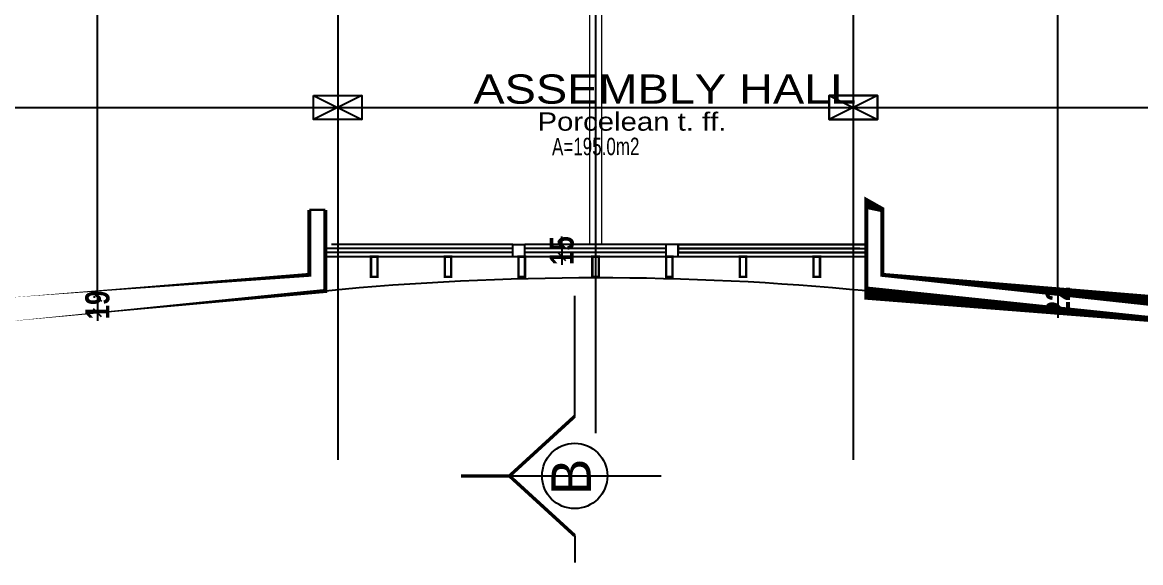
# Model space of a CAD drawing. Extents: x 285329 to 658348, y -83126 to -16980.
# Drawn here: x 350250 to 351639, y -42823 to -42152 of the extents above; entities that cross this region are included whole.
import ezdxf

# ---------------------------------------------------------------- set-up
doc = ezdxf.new("R2010")
doc.units = 0
doc.layers.get('0').update_dxf_attribs({"linetype": 'CONTINUOUS'})
doc.layers.get('DEFPOINTS').update_dxf_attribs({"color": 9, "linetype": 'CONTINUOUS'})
for name, color, linetype, lineweight in [('A-text finishing', 6, 'CONTINUOUS', 13), ('A-text function', 30, 'CONTINUOUS', 20), ('VIS', 8, 'CONTINUOUS', 18)]:
    doc.layers.add(name, color=color, linetype=linetype, lineweight=lineweight)
for name, color, linetype in [('AXIS', 1, 'CONTINUOUS'), ('COLUMN', 5, 'CONTINUOUS'), ('DIM', 3, 'CONTINUOUS'), ('FURNITURE', 4, 'CONTINUOUS'), ('TEXT', 3, 'CONTINUOUS'), ('WALL', 7, 'CONTINUOUS'), ('WALL1', 2, 'CONTINUOUS')]:
    doc.layers.add(name, color=color, linetype=linetype)
doc.styles.add('ARIAL', font='BOD_CB.TTF', dxfattribs={"width": 1.199999999999999})
doc.styles.add('CITYBLUEPRINT', font='cityb___.ttf', dxfattribs={"width": 0.8})
doc.styles.get("Standard").update_dxf_attribs({"font": 'sanss___.ttf', "height": 15})
doc.dimstyles.new('50', dxfattribs={"dimtxt": 30, "dimasz": 10, "dimexe": 5, "dimexo": 6, "dimgap": 5, "dimtad": 0, "dimdec": 0, "dimdsep": 46, "dimtxsty": 'CITYBLUEPRINT', "dimblk1": 'OBLIQUE', "dimblk2": 'OBLIQUE', "dimsah": 1, "dimcen": 0.05, "dimdle": 0.03, "dimclre": 22, "dimclrt": 7, "dimadec": 0, "dimazin": 0, "dimtfac": 1, "dimtdec": 0, "dimtix": 1, "dimtmove": 0, "dimatfit": 3, "dimldrblk": 'OBLIQUE', "dimfxl": 1, "dimtolj": 1, "dimtzin": 0, "dimarcsym": 0})

# ---------------------------------------------------------------- blocks, each defined once
blk = doc.blocks.new('sec')
at = {"layer": 'WALL'}
for p, q in [((0, 105.8532076054325), (0, 319.4481774866144)), ((0, 105.8532076054325), (-115.7147705813695, 0)), ((-115.7147705813695, 0), (153.667668904105, 0)), ((0, -105.8532076054325), (0, -153.7743780556848))]:
    blk.add_line(p, q, dxfattribs=at)
at = {"layer": 'WALL', "const_width": 6}
for points in [[(0, 105.8532076054325), (-115.7147705813695, 0), (-201.5248270763404, 0)], [(0, -105.8532076054325), (-115.7147705813695, 0)]]:
    blk.add_lwpolyline(points, dxfattribs=at)
at = {"layer": 'WALL'}
blk.add_circle((0, 0), 57.93203715517805, dxfattribs=at)
blk = doc.blocks.new('COLUMN')
at = {"layer": 'AXIS'}
for p, q in [((236924.6994773077, -9644.256519553426), (236984.6994773077, -9674.256519553428)), ((236984.6994773077, -9644.256519553426), (236924.6994773077, -9674.256519553428))]:
    blk.add_line(p, q, dxfattribs=at)
at = {"layer": 'COLUMN'}
blk.add_lwpolyline([(236924.6994773077, -9644.256519553426), (236984.6994773077, -9644.256519553426), (236984.6994773077, -9674.256519553428), (236924.6994773077, -9674.256519553428)], close=True, dxfattribs=at)
blk = doc.blocks.new('cbcb')
at = {"layer": 'AXIS'}
for p, q in [((328030.9518616301, -10741.68622763726), (328030.4239028826, -14326.06264830458)), ((328671.2707710166, -10741.78054305777), (328670.7428261613, -14326.06264830458)), ((327235.0907549859, -13888.53321777554), (329571.9645302784, -13888.53321777554))]:
    blk.add_line(p, q, dxfattribs=at)
at = {"layer": 'WALL', "linetype": 'Continuous'}
for p in [(91075.72442557492, -4229.276698222126), (91716.04334885355, -4229.276698222126)]:
    blk.add_blockref('COLUMN', p, dxfattribs=at)
at = {"layer": 'WALL', "linetype": 'Continuous', "xscale": -1}
blk.add_blockref('COLUMN', (565625.4423034688, -4229.276698222126), dxfattribs=at)
blk = doc.blocks.new('_Oblique')
at = {"color": 0, "lineweight": -2}
blk.add_line((-0.5, -0.5), (0.5, 0.5), dxfattribs=at)
blk = doc.blocks.new('*D2493')
at = {"layer": 'DEFPOINTS', "color": 0, "linetype": 'Continuous', "lineweight": 5, "transparency": 16777216}
for p in [(350342.866891781, -41362.70638654072), (350342.8938204988, -42493.05478691986), (350346.1414405759, -42493.05478691986)]:
    blk.add_point(p, dxfattribs=at)
at = {"layer": 'VIS', "color": 0, "linetype": 'Continuous', "lineweight": -2, "transparency": 16777216}
for p, q in [((350342.8938204988, -41362.67638654072), (350342.8938204988, -41897.20686319355)), ((350342.8938204988, -42493.08478691986), (350342.8938204988, -41958.55431026703))]:
    blk.add_line(p, q, dxfattribs=at)
at = {"layer": 'VIS', "color": 22, "linetype": 'Continuous', "lineweight": -2, "transparency": 16777216}
for p, q in [((350348.866891781, -41362.70638654072), (350347.8938204988, -41362.70638654072)), ((350340.1414405759, -42493.05478691986), (350337.8938204988, -42493.05478691986))]:
    blk.add_line(p, q, dxfattribs=at)
at = {"layer": 'VIS', "color": 0, "linetype": 'Continuous', "lineweight": -2, "transparency": 16777216, "xscale": 10, "yscale": 10, "zscale": 10}
for p, rotation in [((350342.8938204988, -41362.70638654072), 90), ((350342.8938204988, -42493.05478691986), 270)]:
    blk.add_blockref('_Oblique', p, dxfattribs=dict(at, rotation=rotation))
at = {"layer": 'VIS', "color": 7, "linetype": 'Continuous', "lineweight": 5, "transparency": 16777216, "insert": (350342.8938204988, -41927.88058673024), "char_height": 30, "attachment_point": 5, "rotation": 90, "style": 'CITYBLUEPRINT'}
blk.add_mtext('\\A1;1130', dxfattribs=at)
blk = doc.blocks.new('*D2494')
at = {"layer": 'DEFPOINTS', "color": 0, "linetype": 'Continuous', "lineweight": 5, "transparency": 16777216}
for p in [(350346.1414405759, -42493.05478691986), (350342.8938204988, -42512.32275851082), (350348.0147004356, -42512.32275851082)]:
    blk.add_point(p, dxfattribs=at)
at = {"layer": 'VIS', "color": 22, "linetype": 'Continuous', "lineweight": -2, "transparency": 16777216}
for p, q in [((350340.1414405759, -42493.05478691986), (350337.8938204988, -42493.05478691986)), ((350342.0147004356, -42512.32275851082), (350337.8938204988, -42512.32275851082))]:
    blk.add_line(p, q, dxfattribs=at)
at = {"layer": 'VIS', "color": 0, "linetype": 'Continuous', "lineweight": -2, "transparency": 16777216}
for p, q in [((350342.8938204988, -42493.05478691986), (350342.8938204988, -42483.05478691986)), ((350342.8938204988, -42493.05478691986), (350342.8938204988, -42512.32275851082)), ((350342.8938204988, -42512.32275851082), (350342.8938204988, -42522.32275851082))]:
    blk.add_line(p, q, dxfattribs=at)
at = {"layer": 'VIS', "color": 0, "linetype": 'Continuous', "lineweight": -2, "transparency": 16777216, "xscale": 10, "yscale": 10, "zscale": 10}
for p, rotation in [((350342.8938204988, -42493.05478691986), 270), ((350342.8938204988, -42512.32275851082), 90)]:
    blk.add_blockref('_Oblique', p, dxfattribs=dict(at, rotation=rotation))
at = {"layer": 'VIS', "color": 7, "linetype": 'Continuous', "lineweight": 5, "transparency": 16777216, "insert": (350342.8938204988, -42502.68877271529), "char_height": 30, "attachment_point": 5, "rotation": 90, "style": 'CITYBLUEPRINT'}
blk.add_mtext('\\A1;19', dxfattribs=at)
blk = doc.blocks.new('*D2498')
at = {"layer": 'DEFPOINTS', "color": 0, "linetype": 'Continuous', "lineweight": 5, "transparency": 16777216}
for p in [(350918.955449232, -42427.72617808851), (350918.955449232, -42442.72617808851), (350919.669062063, -42442.72617808851)]:
    blk.add_point(p, dxfattribs=at)
at = {"layer": 'VIS', "color": 0, "linetype": 'Continuous', "lineweight": -2, "transparency": 16777216}
for p, q in [((350919.669062063, -42427.72617808851), (350919.669062063, -42417.72617808851)), ((350919.669062063, -42427.72617808851), (350919.669062063, -42442.72617808851)), ((350919.669062063, -42442.72617808851), (350919.669062063, -42452.72617808851))]:
    blk.add_line(p, q, dxfattribs=at)
at = {"layer": 'VIS', "color": 22, "linetype": 'Continuous', "lineweight": -2, "transparency": 16777216}
for p, q in [((350924.955449232, -42427.72617808851), (350924.669062063, -42427.72617808851)), ((350924.955449232, -42442.72617808851), (350924.669062063, -42442.72617808851))]:
    blk.add_line(p, q, dxfattribs=at)
at = {"layer": 'VIS', "color": 0, "linetype": 'Continuous', "lineweight": -2, "transparency": 16777216, "xscale": 10, "yscale": 10, "zscale": 10}
for p, rotation in [((350919.669062063, -42427.72617808851), 270), ((350919.669062063, -42442.72617808851), 90)]:
    blk.add_blockref('_Oblique', p, dxfattribs=dict(at, rotation=rotation))
at = {"layer": 'VIS', "color": 7, "linetype": 'Continuous', "lineweight": 5, "transparency": 16777216, "insert": (350919.669062063, -42435.22617808845), "char_height": 30, "attachment_point": 5, "rotation": 90, "style": 'CITYBLUEPRINT'}
blk.add_mtext('\\A1;15', dxfattribs=at)
blk = doc.blocks.new('*D2506')
at = {"layer": 'DEFPOINTS', "color": 0, "linetype": 'Continuous', "lineweight": 5, "transparency": 16777216}
for p in [(351544.9827114888, -41362.70638652929), (351520.5321429885, -42486.93460501247), (351535.9147323741, -42486.93460501247)]:
    blk.add_point(p, dxfattribs=at)
at = {"layer": 'VIS', "color": 22, "linetype": 'Continuous', "lineweight": -2, "transparency": 16777216}
for p, q in [((351538.9827114888, -41362.70638652929), (351530.9147323741, -41362.70638652929)), ((351526.5321429885, -42486.93460501247), (351540.9147323741, -42486.93460501247))]:
    blk.add_line(p, q, dxfattribs=at)
at = {"layer": 'VIS', "color": 0, "linetype": 'Continuous', "lineweight": -2, "transparency": 16777216}
for p, q in [((351535.9147323741, -41362.67638652929), (351535.9147323741, -41896.86657298134)), ((351535.9147323741, -42486.96460501247), (351535.9147323741, -41952.77441856042))]:
    blk.add_line(p, q, dxfattribs=at)
at = {"layer": 'VIS', "color": 0, "linetype": 'Continuous', "lineweight": -2, "transparency": 16777216, "xscale": 10, "yscale": 10, "zscale": 10}
for p, rotation in [((351535.9147323741, -41362.70638652929), 90), ((351535.9147323741, -42486.93460501247), 270)]:
    blk.add_blockref('_Oblique', p, dxfattribs=dict(at, rotation=rotation))
at = {"layer": 'VIS', "color": 7, "linetype": 'Continuous', "lineweight": 5, "transparency": 16777216, "insert": (351535.9147323741, -41924.82049577082), "char_height": 30, "attachment_point": 5, "rotation": 90, "style": 'CITYBLUEPRINT'}
blk.add_mtext('\\A1;1124', dxfattribs=at)
blk = doc.blocks.new('*D2507')
at = {"layer": 'DEFPOINTS', "color": 0, "linetype": 'Continuous', "lineweight": 5, "transparency": 16777216}
for p in [(351520.5321429885, -42486.93460501247), (351535.9147323741, -42508.59299565618), (351537.5900133343, -42508.59299565618)]:
    blk.add_point(p, dxfattribs=at)
at = {"layer": 'VIS', "color": 0, "linetype": 'Continuous', "lineweight": -2, "transparency": 16777216}
for p, q in [((351535.9147323741, -42486.93460501247), (351535.9147323741, -42476.93460501247)), ((351535.9147323741, -42486.93460501247), (351535.9147323741, -42508.59299565618)), ((351535.9147323741, -42508.59299565618), (351535.9147323741, -42518.59299565618))]:
    blk.add_line(p, q, dxfattribs=at)
at = {"layer": 'VIS', "color": 22, "linetype": 'Continuous', "lineweight": -2, "transparency": 16777216}
for p, q in [((351526.5321429885, -42486.93460501247), (351540.9147323741, -42486.93460501247)), ((351531.5900133343, -42508.59299565618), (351530.9147323741, -42508.59299565618))]:
    blk.add_line(p, q, dxfattribs=at)
at = {"layer": 'VIS', "color": 0, "linetype": 'Continuous', "lineweight": -2, "transparency": 16777216, "xscale": 10, "yscale": 10, "zscale": 10}
for p, rotation in [((351535.9147323741, -42486.93460501247), 270), ((351535.9147323741, -42508.59299565618), 90)]:
    blk.add_blockref('_Oblique', p, dxfattribs=dict(at, rotation=rotation))
at = {"layer": 'VIS', "color": 7, "linetype": 'Continuous', "lineweight": 5, "transparency": 16777216, "insert": (351535.9147323741, -42497.76380033427), "char_height": 30, "attachment_point": 5, "rotation": 90, "style": 'CITYBLUEPRINT'}
blk.add_mtext('\\A1;22', dxfattribs=at)

msp = doc.modelspace()

# ---------------------------------------------------------------- linework, layer by layer
at = {"layer": 'AXIS'}
msp.add_line((350961.9841496076, -42661.74143003366), (350961.9841496076, -39010.9078749219), dxfattribs=at)
at = {"layer": 'FURNITURE'}
for points in [[(350858.8710385138, -42427.72617808851), (350633.3446697027, -42427.72617808851)], [(351049.1437180971, -42427.72617808852), (350873.8710385138, -42427.72617808852)], [(351289.6700869081, -42427.72617808854), (351064.1437180971, -42427.72617808852)], [(351064.1437180969, -42427.72617808851), (351289.6700869079, -42427.72617808851)], [(351297.5900531632, -42442.72617808854), (350626.0257030629, -42442.7261780885)]]:
    msp.add_lwpolyline(points, dxfattribs=at)
at = {"layer": 'FURNITURE', "ltscale": 3}
msp.add_arc((350962.8145292407, -45935.49038761831), 3466.434052352442, 84.4520906704654, 95.57546719625313, dxfattribs=at)
at = {"layer": 'VIS', "linetype": 'Continuous', "lineweight": 5}
for p, q in [((350954.4841496857, -42427.74416775937), (350954.4841496857, -41362.72437618555)), ((350961.9841496076, -41362.71872966227), (350961.9841496076, -42427.72617808852)), ((350969.4841496858, -42427.74416775937), (350969.4841496858, -41362.72437618491))]:
    msp.add_line(p, q, dxfattribs=at)
at = {"layer": 'WALL', "ltscale": 3}
for p, q in [((350858.8710385136, -42442.72617808851), (350858.8710385136, -42427.72617808853)), ((350858.8710385136, -42427.72617808853), (350873.871038515, -42427.72617808851)), ((350873.8710385151, -42442.72617808851), (350873.871038515, -42427.72617808851)), ((351064.1437180958, -42427.72617808852), (351049.1437180959, -42427.72617808852)), ((351064.1437180954, -42427.72617808852), (351064.1437180965, -42435.72617808852))]:
    msp.add_line(p, q, dxfattribs=at)
at = {"layer": 'WALL', "linetype": 'Continuous', "ltscale": 3}
for p, q in [((351049.143718097, -42442.72617808852), (351049.1437180957, -42427.72617808852)), ((351064.1437180958, -42442.72617808853), (351064.1437180958, -42427.72617808852))]:
    msp.add_line(p, q, dxfattribs=at)
at = {"layer": 'WALL', "linetype": 'Continuous', "ltscale": 3, "const_width": 5}
for points in [[(350180.8466093894, -42389.63843490223), (350180.8466093898, -42528.57508031373), (350626.0257030629, -42485.2941297146), (350626.0257030629, -42384.63843490223)], [(350606.025703063, -42384.63843490223), (350606.025703063, -42465.29412971463), (350200.8466093899, -42508.5750803137), (350200.8466093897, -42389.63843490223), (350180.8466093898, -42389.63843490227)], [(351743.1216898252, -42389.63843489984), (351743.1216898252, -42528.57508031136), (351297.942596152, -42485.29412971357), (351297.9425961515, -42384.63843490223), (351297.9425961517, -42384.63843490223), (351317.9425961517, -42384.63843490218), (351317.9425961518, -42465.29412971353), (351723.1216898252, -42508.57508031138), (351723.1216898249, -42389.63843489991), (351743.1216898249, -42389.63843489989)]]:
    msp.add_lwpolyline(points, dxfattribs=at)
at = {"layer": 'WALL', "linetype": 'Continuous', "const_width": 3}
for points in [[(350606.025703063, -42384.63843490223), (350626.0257030629, -42384.63843490223)], [(350626.0257030628, -42384.63843490275), (350606.025703063, -42384.63843490277)], [(351289.6700869079, -42427.72617808854), (351297.9425961518, -42427.72617808853)], [(350690.5983589301, -42442.7261780885), (350690.5983589301, -42467.71397808853), (350690.5983589301, -42442.7261780885), (350690.5983589301, -42467.71397808853), (350682.59835893, -42467.71397808853), (350682.59835893, -42442.7261780885), (350690.5983589301, -42442.7261780885)], [(350782.2346987218, -42442.7261780885), (350782.2346987218, -42467.71397808853), (350782.2346987218, -42442.7261780885), (350782.2346987218, -42467.71397808853), (350774.2346987217, -42467.71397808853), (350774.2346987217, -42442.7261780885), (350782.2346987218, -42442.7261780885)], [(350873.8710385137, -42442.72617808851), (350873.8710385137, -42467.71397808853), (350873.8710385138, -42442.72617808851), (350873.8710385137, -42467.71397808853), (350865.8710385136, -42467.71397808853), (350865.8710385136, -42442.72617808851), (350873.8710385137, -42442.72617808851)], [(350965.5073783053, -42442.72617808851), (350965.5073783053, -42467.71397808853), (350965.5073783053, -42442.72617808851), (350965.5073783053, -42467.71397808853), (350957.5073783054, -42467.71397808853), (350957.5073783054, -42442.72617808851), (350965.5073783053, -42442.72617808851)], [(351049.143718097, -42442.72617808852), (351049.143718097, -42467.71397808853), (351049.1437180969, -42442.72617808852), (351049.143718097, -42467.71397808853), (351057.1437180971, -42467.71397808853), (351057.1437180971, -42442.72617808852), (351049.143718097, -42442.72617808852)], [(351140.780057889, -42442.72617808853), (351140.780057889, -42467.71397808853), (351140.7800578889, -42442.72617808853), (351140.780057889, -42467.71397808853), (351148.780057889, -42467.71397808853), (351148.780057889, -42442.72617808853), (351140.780057889, -42442.72617808853)], [(351140.7800578889, -42442.72617808853), (351140.7800578889, -42467.71397808853), (351140.7800578888, -42442.72617808853), (351140.7800578889, -42467.71397808853), (351148.7800578889, -42467.71397808853), (351148.7800578889, -42442.72617808853), (351140.7800578889, -42442.72617808853)], [(351232.4163976806, -42442.72617808853), (351232.4163976806, -42467.71397808853), (351232.4163976806, -42442.72617808853), (351232.4163976806, -42467.71397808853), (351240.4163976807, -42467.71397808853), (351240.4163976807, -42442.72617808853), (351232.4163976806, -42442.72617808853)]]:
    msp.add_lwpolyline(points, dxfattribs=at)
at = {"layer": 'WALL', "linetype": 'Continuous', "ltscale": 3}
for points in [[(350858.8710385138, -42432.72617808852), (350626.0257030629, -42432.72617808849)], [(350858.8710385136, -42437.72617808851), (350626.0257030629, -42437.72617808849)], [(351049.1437180971, -42432.72617808852), (350873.8710385137, -42432.72617808852)], [(351049.1437180971, -42437.72617808852), (350873.8710385137, -42437.72617808852)], [(351289.6700869081, -42432.72617808854), (351064.1437180971, -42432.72617808852)], [(351064.1437180969, -42432.72617808852), (351297.5072342875, -42432.72617808849)], [(351297.5486437253, -42437.72617808853), (351064.1437180971, -42437.72617808852)], [(351064.1437180971, -42437.72617808851), (351297.5486437253, -42437.72617808849)]]:
    msp.add_lwpolyline(points, dxfattribs=at)

# ---------------------------------------------------------------- block references
at = {"layer": 'VIS', "linetype": 'Continuous', "lineweight": 5}
msp.add_blockref('cbcb', (22610.92401378346, -28369.0418625382), dxfattribs=at)
at = {"layer": 'WALL1', "xscale": 0.7000000000116418, "yscale": 0.7000000000116418, "zscale": 0.7000000000116418}
msp.add_blockref('sec', (350935.6534776885, -42714.9900185448), dxfattribs=at)

# ---------------------------------------------------------------- texts
at = {"layer": 'A-text finishing', "style": 'ARIAL', "width": 1.199999999999999}
msp.add_text('Porcelean t. ff.', height=22.67999999999656, dxfattribs=at).set_placement((350889.4865272841, -42286.30199809447))
at = {"layer": 'A-text function', "insert": (350809.7852469873, -42216.45951618328), "char_height": 36.2879999999945, "width": 1099.354111999845, "attachment_point": 1, "style": 'ARIAL'}
msp.add_mtext('ASSEMBLY HALL', dxfattribs=at)
at = {"layer": 'DIM', "insert": (350906.7466603398, -42693.43849423697), "char_height": 49, "width": 359.6049799999998, "attachment_point": 3, "rotation": 90.00000000000004}
msp.add_mtext('B', dxfattribs=at)
at = {"layer": 'TEXT', "width": 0.7}
msp.add_text('A=195.0m2', height=21.59999999999673, rotation=0.1269454544972719, dxfattribs=at).set_placement((350907.4920774479, -42316.81777140406))

# ---------------------------------------------------------------- dimensions: what is measured, and where the dimension line sits
at = {"layer": 'VIS', "linetype": 'Continuous', "lineweight": 5}
for base, p1, p2, picture, middle in [((350342.8938204988, -42493.05478691986), (350342.866891781, -41362.70638654072), (350346.1414405759, -42493.05478691986), '*D2493', (350342.8938204988, -41927.88058673024)), ((351535.9147323741, -42486.93460501247), (351544.9827114888, -41362.70638652929), (351520.5321429885, -42486.93460501247), '*D2506', (351535.9147323741, -41924.82049577082)), ((350919.669062063, -42442.72617808851), (350918.955449232, -42427.72617808851), (350918.955449232, -42442.72617808851), '*D2498', (350919.669062063, -42435.22617808845)), ((351535.9147323741, -42508.59299565618), (351520.5321429885, -42486.93460501247), (351537.5900133343, -42508.59299565618), '*D2507', (351535.9147323741, -42497.76380033427)), ((350342.8938204988, -42512.32275851082), (350346.1414405759, -42493.05478691986), (350348.0147004356, -42512.32275851082), '*D2494', (350342.8938204988, -42502.68877271529))]:
    dim = msp.add_linear_dim(base=base, p1=p1, p2=p2, angle=90, dimstyle='50', override={"dimtmove": 1}, dxfattribs=at)
    dim.commit()
    dim.dimension.update_dxf_attribs({"geometry": picture, "text_midpoint": middle})

doc.saveas('drawing.dxf')
